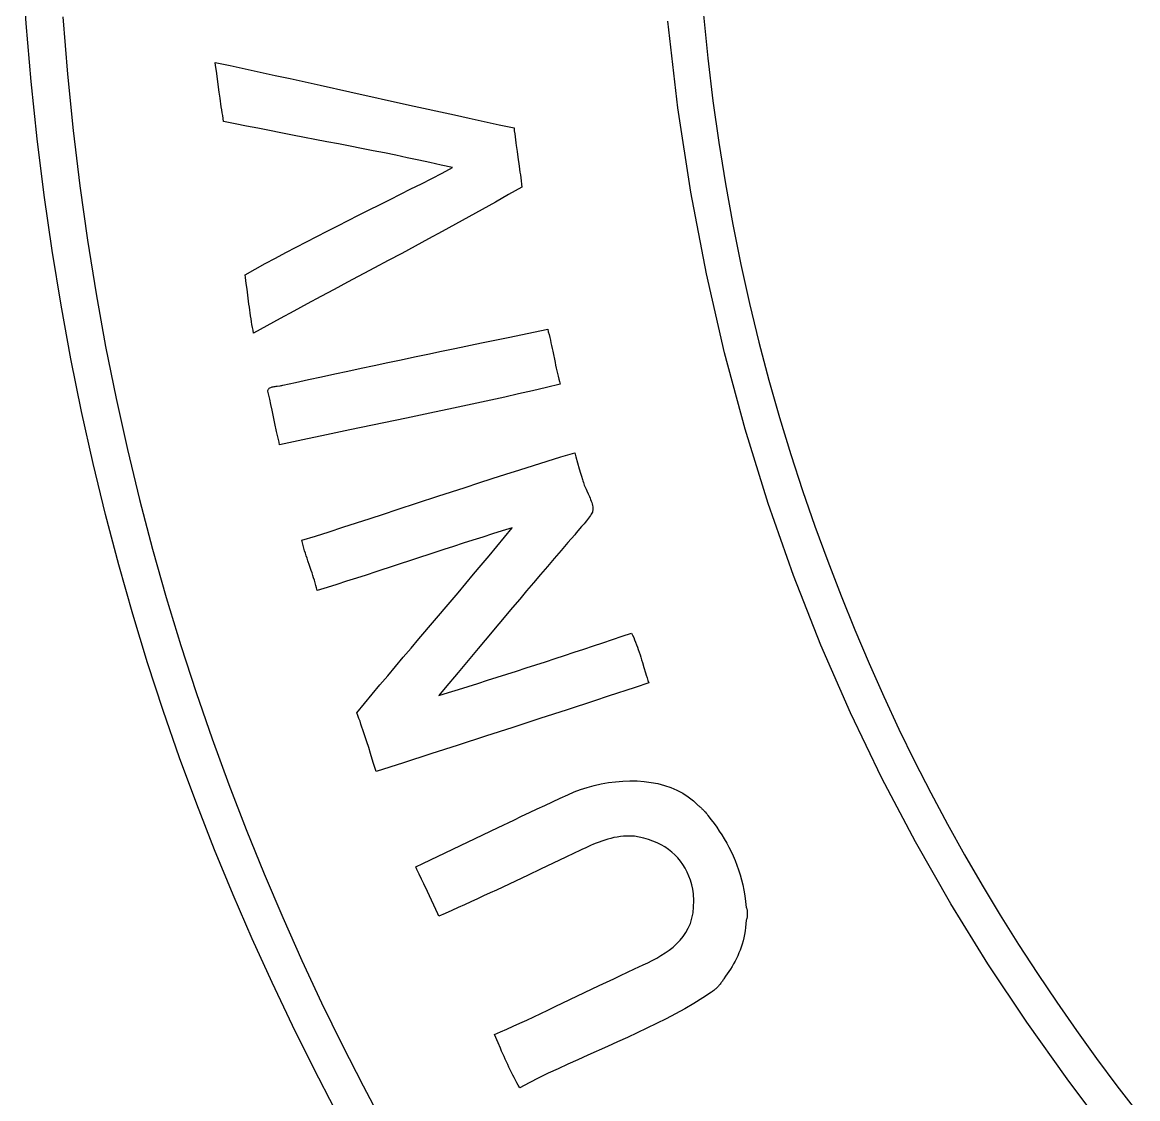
# Model space of a CAD drawing. Header units: metres. Extents: x -185 to 1201, y -340 to 309.
# Drawn here: x 856 to 866.44, y 55.07 to 65.14 of the extents above; entities that cross this region are included whole.
import ezdxf

# ---------------------------------------------------------------- set-up
doc = ezdxf.new("R2010")
doc.units = ezdxf.units.M

msp = doc.modelspace()

# ---------------------------------------------------------------- linework, layer by layer
for p, q in [((856.04, 65.1324), (856.003, 65.6858)), ((856.087, 64.5879), (856.04, 65.1324)), ((856.381, 65.1958), (856.425, 64.6593)), ((862.138, 64.3415), (862.043, 65.1548)), ((862.376, 65.2145), (862.417, 64.8086)), ((857.812, 64.7406), (857.808, 64.7684)), ((857.808, 64.7684), (857.949, 64.7383)), ((857.82, 64.6849), (857.812, 64.7406)), ((857.949, 64.7383), (858.089, 64.708)), ((862.417, 64.8086), (862.464, 64.4095)), ((856.425, 64.6593), (856.478, 64.1317)), ((857.845, 64.4899), (857.82, 64.6849)), ((858.089, 64.708), (858.229, 64.6776)), ((858.229, 64.6776), (858.37, 64.6471)), ((858.37, 64.6471), (858.51, 64.6164)), ((858.51, 64.6164), (858.65, 64.5857)), ((856.143, 64.0522), (856.087, 64.5879)), ((858.65, 64.5857), (858.789, 64.5549)), ((858.789, 64.5549), (859.069, 64.4931)), ((857.853, 64.4345), (857.845, 64.4899)), ((857.857, 64.4068), (857.853, 64.4345)), ((857.861, 64.3793), (857.857, 64.4068)), ((859.069, 64.4931), (859.627, 64.3693)), ((862.464, 64.4095), (862.52, 64.0169)), ((857.865, 64.3518), (857.861, 64.3793)), ((857.869, 64.3244), (857.865, 64.3518)), ((857.873, 64.2971), (857.869, 64.3244)), ((857.878, 64.27), (857.873, 64.2971)), ((859.627, 64.3693), (860.046, 64.2766)), ((862.259, 63.5535), (862.138, 64.3415)), ((857.882, 64.2429), (857.878, 64.27)), ((857.887, 64.216), (857.882, 64.2429)), ((857.994, 64.194), (857.887, 64.216)), ((858.101, 64.1724), (857.994, 64.194)), ((860.046, 64.2766), (860.185, 64.2459)), ((860.185, 64.2459), (860.325, 64.2152)), ((860.325, 64.2152), (860.464, 64.1847)), ((856.478, 64.1317), (856.54, 63.613)), ((858.208, 64.151), (858.101, 64.1724)), ((858.315, 64.1299), (858.208, 64.151)), ((858.423, 64.1089), (858.315, 64.1299)), ((858.53, 64.088), (858.423, 64.1089)), ((858.854, 64.0258), (858.53, 64.088)), ((860.464, 64.1847), (860.604, 64.1543)), ((860.604, 64.1543), (860.607, 64.1265)), ((860.607, 64.1265), (860.611, 64.0989)), ((860.611, 64.0989), (860.614, 64.0714)), ((856.209, 63.5251), (856.143, 64.0522)), ((858.962, 64.005), (858.854, 64.0258)), ((859.07, 63.984), (858.962, 64.005)), ((859.177, 63.963), (859.07, 63.984)), ((860.614, 64.0714), (860.618, 64.044)), ((860.618, 64.044), (860.621, 64.0166)), ((860.621, 64.0166), (860.625, 63.9893)), ((860.625, 63.9893), (860.633, 63.9346)), ((862.52, 64.0169), (862.582, 63.6309)), ((859.285, 63.9417), (859.177, 63.963)), ((859.392, 63.9202), (859.285, 63.9417)), ((859.499, 63.8984), (859.392, 63.9202)), ((859.605, 63.8762), (859.499, 63.8984)), ((859.712, 63.8537), (859.605, 63.8762)), ((860.633, 63.9346), (860.641, 63.8799)), ((860.641, 63.8799), (860.652, 63.7975)), ((859.817, 63.8307), (859.712, 63.8537)), ((859.923, 63.8072), (859.817, 63.8307)), ((860.028, 63.7832), (859.923, 63.8072)), ((859.931, 63.7327), (860.028, 63.7832)), ((860.652, 63.7975), (860.66, 63.7421)), ((859.737, 63.6327), (859.834, 63.6826)), ((859.834, 63.6826), (859.931, 63.7327)), ((860.66, 63.7421), (860.664, 63.7143)), ((860.664, 63.7143), (860.667, 63.6862)), ((860.667, 63.6862), (860.671, 63.658)), ((856.54, 63.613), (856.612, 63.1028)), ((859.541, 63.5337), (859.639, 63.5831)), ((859.639, 63.5831), (859.737, 63.6327)), ((860.677, 63.6011), (860.554, 63.5304)), ((860.671, 63.658), (860.674, 63.6297)), ((860.674, 63.6297), (860.677, 63.6011)), ((862.582, 63.6309), (862.651, 63.2512)), ((856.283, 63.0066), (856.209, 63.5251)), ((859.15, 63.3369), (859.444, 63.4844)), ((859.444, 63.4844), (859.541, 63.5337)), ((860.43, 63.4603), (860.306, 63.3906)), ((860.554, 63.5304), (860.43, 63.4603)), ((862.405, 62.7902), (862.259, 63.5535)), ((860.306, 63.3906), (860.181, 63.3215)), ((858.954, 63.2383), (859.052, 63.2877)), ((859.052, 63.2877), (859.15, 63.3369)), ((860.056, 63.2527), (859.931, 63.1843)), ((860.181, 63.3215), (860.056, 63.2527)), ((862.651, 63.2512), (862.726, 62.8777)), ((858.759, 63.1391), (858.857, 63.1888)), ((858.857, 63.1888), (858.954, 63.2383)), ((859.931, 63.1843), (859.805, 63.1162)), ((856.612, 63.1028), (856.693, 62.6011)), ((858.566, 63.0388), (858.662, 63.0891)), ((858.662, 63.0891), (858.759, 63.1391)), ((859.679, 63.0484), (859.553, 62.9807)), ((859.805, 63.1162), (859.679, 63.0484)), ((856.366, 62.4964), (856.283, 63.0066)), ((858.277, 62.8855), (858.373, 62.937)), ((858.373, 62.937), (858.469, 62.9881)), ((858.469, 62.9881), (858.566, 63.0388)), ((859.553, 62.9807), (859.427, 62.9132)), ((858.087, 62.7808), (858.182, 62.8334)), ((858.182, 62.8334), (858.277, 62.8855)), ((859.3, 62.8458), (859.047, 62.711)), ((859.427, 62.9132), (859.3, 62.8458)), ((862.726, 62.8777), (862.808, 62.5103)), ((858.091, 62.7538), (858.087, 62.7808)), ((858.095, 62.7266), (858.091, 62.7538)), ((858.099, 62.6993), (858.095, 62.7266)), ((862.574, 62.0505), (862.405, 62.7902)), ((858.106, 62.6442), (858.099, 62.6993)), ((858.12, 62.5331), (858.106, 62.6442)), ((858.921, 62.6436), (858.795, 62.576)), ((859.047, 62.711), (858.921, 62.6436)), ((856.693, 62.6011), (856.782, 62.1077)), ((858.124, 62.5053), (858.12, 62.5331)), ((858.795, 62.576), (858.669, 62.5082)), ((856.458, 61.9944), (856.366, 62.4964)), ((858.128, 62.4776), (858.124, 62.5053)), ((858.131, 62.4499), (858.128, 62.4776)), ((858.135, 62.4223), (858.131, 62.4499)), ((858.139, 62.3949), (858.135, 62.4223)), ((858.543, 62.4403), (858.417, 62.372)), ((858.669, 62.5082), (858.543, 62.4403)), ((862.808, 62.5103), (862.896, 62.1489)), ((858.143, 62.3676), (858.139, 62.3949)), ((858.148, 62.3405), (858.143, 62.3676)), ((858.152, 62.3136), (858.148, 62.3405)), ((858.157, 62.2869), (858.152, 62.3136)), ((858.417, 62.372), (858.292, 62.3034)), ((858.162, 62.2605), (858.157, 62.2869)), ((858.167, 62.2344), (858.162, 62.2605)), ((858.292, 62.3034), (858.167, 62.2344)), ((860.549, 62.1935), (860.919, 62.2698)), ((860.919, 62.2698), (860.925, 62.2449)), ((860.925, 62.2449), (860.932, 62.2197)), ((860.932, 62.2197), (860.938, 62.1942)), ((856.782, 62.1077), (856.88, 61.6223)), ((860.049, 62.09), (860.3, 62.142)), ((860.3, 62.142), (860.549, 62.1935)), ((860.938, 62.1942), (860.944, 62.1685)), ((860.944, 62.1685), (860.95, 62.1426)), ((860.95, 62.1426), (860.956, 62.1165)), ((860.956, 62.1165), (860.961, 62.0903)), ((862.896, 62.1489), (862.989, 61.7933)), ((859.547, 61.9849), (859.673, 62.0113)), ((859.673, 62.0113), (859.798, 62.0376)), ((859.798, 62.0376), (859.924, 62.0638)), ((859.924, 62.0638), (860.049, 62.09)), ((860.961, 62.0903), (860.967, 62.064)), ((860.967, 62.064), (860.988, 61.9586)), ((862.767, 61.3339), (862.574, 62.0505)), ((856.557, 61.5005), (856.458, 61.9944)), ((859.049, 61.8788), (859.173, 61.9054)), ((859.173, 61.9054), (859.297, 61.9319)), ((859.297, 61.9319), (859.422, 61.9584)), ((859.422, 61.9584), (859.547, 61.9849)), ((860.988, 61.9586), (860.993, 61.9324)), ((860.993, 61.9324), (860.999, 61.9064)), ((860.999, 61.9064), (861.005, 61.8805)), ((858.56, 61.7725), (858.681, 61.7991)), ((858.681, 61.7991), (858.803, 61.8257)), ((858.803, 61.8257), (858.926, 61.8522)), ((858.926, 61.8522), (859.049, 61.8788)), ((861.005, 61.8805), (861.01, 61.8548)), ((861.01, 61.8548), (861.016, 61.8294)), ((861.016, 61.8294), (861.023, 61.8043)), ((861.023, 61.8043), (861.029, 61.7794)), ((862.989, 61.7933), (863.089, 61.4433)), ((858.302, 61.697), (858.303, 61.703)), ((858.302, 61.6903), (858.302, 61.697)), ((858.308, 61.6652), (858.302, 61.6903)), ((858.303, 61.703), (858.306, 61.7084)), ((858.306, 61.7084), (858.309, 61.7132)), ((858.309, 61.7132), (858.314, 61.7174)), ((858.314, 61.7174), (858.32, 61.7211)), ((858.32, 61.7211), (858.327, 61.7243)), ((858.327, 61.7243), (858.334, 61.7271)), ((858.334, 61.7271), (858.342, 61.7296)), ((858.342, 61.7296), (858.351, 61.7317)), ((858.351, 61.7317), (858.36, 61.7335)), ((858.36, 61.7335), (858.369, 61.7351)), ((858.369, 61.7351), (858.379, 61.7366)), ((858.379, 61.7366), (858.388, 61.7379)), ((858.388, 61.7379), (858.416, 61.7416)), ((858.416, 61.7416), (858.425, 61.743)), ((858.425, 61.743), (858.433, 61.7444)), ((858.433, 61.7444), (858.44, 61.746)), ((858.44, 61.746), (858.56, 61.7725)), ((860.777, 61.6943), (860.647, 61.6647)), ((860.907, 61.7244), (860.777, 61.6943)), ((861.036, 61.755), (860.907, 61.7244)), ((861.029, 61.7794), (861.036, 61.755)), ((856.88, 61.6223), (856.986, 61.1448)), ((858.313, 61.64), (858.308, 61.6652)), ((858.319, 61.6149), (858.313, 61.64)), ((858.33, 61.5644), (858.319, 61.6149)), ((860.386, 61.6065), (860.255, 61.5779)), ((860.517, 61.6354), (860.386, 61.6065)), ((860.647, 61.6647), (860.517, 61.6354)), ((856.665, 61.0146), (856.557, 61.5005)), ((858.341, 61.5139), (858.33, 61.5644)), ((858.367, 61.3876), (858.341, 61.5139)), ((859.861, 61.4937), (859.729, 61.4659)), ((859.993, 61.5215), (859.861, 61.4937)), ((860.124, 61.5496), (859.993, 61.5215)), ((860.255, 61.5779), (860.124, 61.5496)), ((858.383, 61.3121), (858.367, 61.3876)), ((859.597, 61.4383), (859.069, 61.328)), ((859.729, 61.4659), (859.597, 61.4383)), ((863.089, 61.4433), (863.194, 61.099)), ((858.394, 61.2621), (858.383, 61.3121)), ((858.805, 61.2724), (858.673, 61.2443)), ((858.937, 61.3002), (858.805, 61.2724)), ((859.069, 61.328), (858.937, 61.3002)), ((862.982, 60.6394), (862.767, 61.3339)), ((858.4, 61.2372), (858.394, 61.2621)), ((858.405, 61.2123), (858.4, 61.2372)), ((858.411, 61.1875), (858.405, 61.2123)), ((858.542, 61.2161), (858.411, 61.1875)), ((858.673, 61.2443), (858.542, 61.2161)), ((856.986, 61.1448), (857.1, 60.675)), ((860.914, 61.0351), (861.042, 61.075)), ((861.042, 61.075), (861.172, 61.1145)), ((861.172, 61.1145), (861.175, 61.1012)), ((861.175, 61.1012), (861.183, 61.0744)), ((861.183, 61.0744), (861.214, 60.9648)), ((863.194, 61.099), (863.304, 60.76)), ((856.781, 60.5365), (856.665, 61.0146)), ((860.529, 60.9134), (860.657, 60.9543)), ((860.657, 60.9543), (860.785, 60.9949)), ((860.785, 60.9949), (860.914, 61.0351)), ((861.214, 60.9648), (861.227, 60.9224)), ((860.274, 60.831), (860.401, 60.8723)), ((860.401, 60.8723), (860.529, 60.9134)), ((861.227, 60.9224), (861.235, 60.8936)), ((861.235, 60.8936), (861.244, 60.8643)), ((861.244, 60.8643), (861.249, 60.8495)), ((861.249, 60.8495), (861.254, 60.8346)), ((859.892, 60.7064), (860.019, 60.748)), ((860.019, 60.748), (860.147, 60.7896)), ((860.147, 60.7896), (860.274, 60.831)), ((861.254, 60.8346), (861.257, 60.8229)), ((861.257, 60.8229), (861.262, 60.8107)), ((861.262, 60.8107), (861.267, 60.7982)), ((861.267, 60.7982), (861.273, 60.7852)), ((861.273, 60.7852), (861.278, 60.772)), ((861.278, 60.772), (861.285, 60.7584)), ((861.285, 60.7584), (861.297, 60.7308)), ((863.304, 60.76), (863.419, 60.4263)), ((857.1, 60.675), (857.221, 60.2128)), ((859.511, 60.5813), (859.892, 60.7064)), ((861.297, 60.7308), (861.304, 60.7169)), ((861.304, 60.7169), (861.31, 60.7029)), ((861.31, 60.7029), (861.316, 60.6889)), ((861.316, 60.6889), (861.321, 60.675)), ((861.321, 60.675), (861.326, 60.6612)), ((861.326, 60.6612), (861.331, 60.6477)), ((861.331, 60.6477), (861.335, 60.6343)), ((863.218, 59.9662), (862.982, 60.6394)), ((856.905, 60.0661), (856.781, 60.5365)), ((859.257, 60.4983), (859.384, 60.5397)), ((859.384, 60.5397), (859.511, 60.5813)), ((861.327, 60.5376), (861.319, 60.5263)), ((861.333, 60.5481), (861.327, 60.5376)), ((861.337, 60.5576), (861.333, 60.5481)), ((861.335, 60.6343), (861.338, 60.6213)), ((861.34, 60.5661), (861.337, 60.5576)), ((861.338, 60.6213), (861.341, 60.6086)), ((861.342, 60.5734), (861.34, 60.5661)), ((861.341, 60.6086), (861.342, 60.5964)), ((861.342, 60.5964), (861.342, 60.5847)), ((861.342, 60.5847), (861.342, 60.5734)), ((859.002, 60.4159), (859.13, 60.457)), ((859.13, 60.457), (859.257, 60.4983)), ((861.248, 60.4353), (861.237, 60.4221)), ((861.259, 60.4487), (861.248, 60.4353)), ((861.271, 60.4621), (861.259, 60.4487)), ((861.282, 60.4755), (861.271, 60.4621)), ((861.292, 60.4888), (861.282, 60.4755)), ((861.302, 60.5018), (861.292, 60.4888)), ((861.311, 60.5143), (861.302, 60.5018)), ((861.319, 60.5263), (861.311, 60.5143)), ((858.619, 60.2942), (858.747, 60.3345)), ((858.747, 60.3345), (858.875, 60.375)), ((858.875, 60.375), (859.002, 60.4159)), ((860.402, 60.3539), (860.311, 60.3247)), ((860.494, 60.3828), (860.402, 60.3539)), ((860.586, 60.4116), (860.494, 60.3828)), ((860.514, 60.324), (860.586, 60.4116)), ((861.172, 60.3469), (861.109, 60.2736)), ((861.178, 60.3549), (861.172, 60.3469)), ((861.186, 60.3641), (861.178, 60.3549)), ((861.237, 60.4221), (861.186, 60.3641)), ((863.419, 60.4263), (863.539, 60.0978)), ((858.625, 60.2692), (858.619, 60.2942)), ((858.632, 60.2447), (858.625, 60.2692)), ((858.638, 60.2205), (858.632, 60.2447)), ((860.037, 60.2365), (859.946, 60.2069)), ((860.128, 60.266), (860.037, 60.2365)), ((860.219, 60.2954), (860.128, 60.266)), ((860.311, 60.3247), (860.219, 60.2954)), ((860.37, 60.1495), (860.443, 60.2367)), ((860.443, 60.2367), (860.514, 60.324)), ((861.109, 60.2736), (861.045, 60.1995)), ((857.221, 60.2128), (857.35, 59.7578)), ((858.645, 60.1966), (858.638, 60.2205)), ((858.652, 60.173), (858.645, 60.1966)), ((858.66, 60.1496), (858.652, 60.173)), ((858.667, 60.1264), (858.66, 60.1496)), ((858.675, 60.1034), (858.667, 60.1264)), ((859.855, 60.1772), (859.492, 60.0583)), ((859.946, 60.2069), (859.855, 60.1772)), ((860.298, 60.0626), (860.37, 60.1495)), ((860.981, 60.1246), (860.917, 60.0491)), ((861.045, 60.1995), (860.981, 60.1246)), ((857.037, 59.6032), (856.905, 60.0661)), ((858.691, 60.0576), (858.675, 60.1034)), ((858.706, 60.0119), (858.691, 60.0576)), ((859.492, 60.0583), (859.311, 59.999)), ((860.225, 59.9758), (860.298, 60.0626)), ((860.917, 60.0491), (860.852, 59.9731)), ((863.539, 60.0978), (863.664, 59.7743)), ((858.714, 59.9891), (858.706, 60.0119)), ((858.722, 59.9661), (858.714, 59.9891)), ((858.729, 59.9429), (858.722, 59.9661)), ((858.736, 59.9196), (858.729, 59.9429)), ((858.743, 59.8961), (858.736, 59.9196)), ((859.038, 59.9107), (858.946, 59.8816)), ((859.129, 59.94), (859.038, 59.9107)), ((859.22, 59.9694), (859.129, 59.94)), ((859.311, 59.999), (859.22, 59.9694)), ((860.153, 59.8892), (860.225, 59.9758)), ((860.852, 59.9731), (860.787, 59.8966)), ((863.475, 59.3136), (863.218, 59.9662)), ((858.75, 59.8723), (858.743, 59.8961)), ((858.757, 59.8483), (858.75, 59.8723)), ((858.763, 59.8238), (858.757, 59.8483)), ((858.855, 59.8526), (858.763, 59.8238)), ((858.946, 59.8816), (858.855, 59.8526)), ((860.08, 59.8027), (860.153, 59.8892)), ((860.722, 59.8198), (860.657, 59.7428)), ((860.787, 59.8966), (860.722, 59.8198)), ((857.35, 59.7578), (857.486, 59.31)), ((859.86, 59.5438), (860.007, 59.7163)), ((860.007, 59.7163), (860.08, 59.8027)), ((860.657, 59.7428), (860.591, 59.6657)), ((863.664, 59.7743), (863.793, 59.4557)), ((857.176, 59.1477), (857.037, 59.6032)), ((860.591, 59.6657), (860.462, 59.5117)), ((859.714, 59.3714), (859.86, 59.5438)), ((860.462, 59.5117), (860.333, 59.3585)), ((861.525, 59.366), (861.615, 59.3962)), ((861.615, 59.3962), (861.704, 59.4265)), ((861.704, 59.4265), (861.714, 59.4055)), ((861.714, 59.4055), (861.724, 59.3841)), ((863.793, 59.4557), (863.926, 59.1419)), ((857.486, 59.31), (857.629, 58.8692)), ((859.568, 59.199), (859.641, 59.2852)), ((859.641, 59.2852), (859.714, 59.3714)), ((860.269, 59.2825), (860.206, 59.2071)), ((860.333, 59.3585), (860.269, 59.2825)), ((861.257, 59.2762), (861.347, 59.306)), ((861.347, 59.306), (861.436, 59.3359)), ((861.436, 59.3359), (861.525, 59.366)), ((861.724, 59.3841), (861.733, 59.3622)), ((861.733, 59.3622), (861.742, 59.3399)), ((861.742, 59.3399), (861.751, 59.3172)), ((861.751, 59.3172), (861.759, 59.2942)), ((861.759, 59.2942), (861.767, 59.2709)), ((863.752, 58.6806), (863.475, 59.3136)), ((859.495, 59.1127), (859.568, 59.199)), ((860.206, 59.2071), (860.082, 59.0582)), ((860.898, 59.158), (860.988, 59.1874)), ((860.988, 59.1874), (861.078, 59.2169)), ((861.078, 59.2169), (861.167, 59.2464)), ((861.167, 59.2464), (861.257, 59.2762)), ((861.767, 59.2709), (861.775, 59.2473)), ((861.775, 59.2473), (861.783, 59.2235)), ((861.783, 59.2235), (861.791, 59.1996)), ((861.791, 59.1996), (861.798, 59.1755)), ((857.322, 58.6995), (857.176, 59.1477)), ((859.422, 59.0264), (859.495, 59.1127)), ((860.628, 59.0705), (860.718, 59.0996)), ((860.718, 59.0996), (860.808, 59.1287)), ((860.808, 59.1287), (860.898, 59.158)), ((861.798, 59.1755), (861.806, 59.1512)), ((861.806, 59.1512), (861.82, 59.1027)), ((861.82, 59.1027), (861.835, 59.0543)), ((863.926, 59.1419), (864.064, 58.8327)), ((859.35, 58.9399), (859.422, 59.0264)), ((860.082, 59.0582), (859.96, 58.9128)), ((860.265, 58.9553), (860.356, 58.984)), ((860.356, 58.984), (860.447, 59.0127)), ((860.447, 59.0127), (860.537, 59.0416)), ((860.537, 59.0416), (860.628, 59.0705)), ((861.835, 59.0543), (861.842, 59.0303)), ((861.842, 59.0303), (861.85, 59.0063)), ((861.85, 59.0063), (861.857, 58.9826)), ((861.857, 58.9826), (861.865, 58.9591)), ((857.629, 58.8692), (857.779, 58.4352)), ((859.278, 58.8534), (859.35, 58.9399)), ((859.96, 58.9128), (859.901, 58.8417)), ((859.901, 58.8417), (859.992, 58.87)), ((859.992, 58.87), (860.084, 58.8983)), ((860.084, 58.8983), (860.175, 58.9268)), ((860.175, 58.9268), (860.265, 58.9553)), ((861.738, 58.9172), (861.484, 58.8337)), ((861.865, 58.9591), (861.738, 58.9172)), ((859.134, 58.6799), (859.206, 58.7667)), ((859.206, 58.7667), (859.278, 58.8534)), ((861.357, 58.7919), (861.102, 58.7086)), ((861.484, 58.8337), (861.357, 58.7919)), ((864.064, 58.8327), (864.206, 58.5276)), ((857.475, 58.2584), (857.322, 58.6995)), ((859.144, 58.6534), (859.134, 58.6799)), ((861.102, 58.7086), (860.847, 58.6255)), ((864.047, 58.0667), (863.752, 58.6806)), ((859.153, 58.6267), (859.144, 58.6534)), ((859.163, 58.5999), (859.153, 58.6267)), ((859.172, 58.5729), (859.163, 58.5999)), ((859.181, 58.5458), (859.172, 58.5729)), ((860.847, 58.6255), (860.592, 58.5426)), ((859.19, 58.5186), (859.181, 58.5458)), ((859.199, 58.4912), (859.19, 58.5186)), ((859.217, 58.4362), (859.199, 58.4912)), ((860.336, 58.4598), (860.081, 58.3772)), ((860.592, 58.5426), (860.336, 58.4598)), ((864.206, 58.5276), (864.353, 58.2268)), ((857.779, 58.4352), (857.935, 58.0078)), ((859.226, 58.4086), (859.217, 58.4362)), ((859.244, 58.3531), (859.226, 58.4086)), ((859.261, 58.2975), (859.244, 58.3531)), ((860.081, 58.3772), (859.825, 58.2948)), ((857.635, 57.8243), (857.475, 58.2584)), ((859.287, 58.214), (859.261, 58.2975)), ((859.825, 58.2948), (859.569, 58.2126)), ((859.305, 58.1583), (859.287, 58.214)), ((859.313, 58.1305), (859.305, 58.1583)), ((859.569, 58.2126), (859.313, 58.1305)), ((864.353, 58.2268), (864.505, 57.9304)), ((861.487, 58.0257), (861.554, 58.0345)), ((861.554, 58.0345), (861.621, 58.0401)), ((861.621, 58.0401), (861.688, 58.0424)), ((861.688, 58.0424), (861.755, 58.0413)), ((861.755, 58.0413), (861.821, 58.0367)), ((861.821, 58.0367), (861.886, 58.0283)), ((864.361, 57.4708), (864.047, 58.0667)), ((857.935, 58.0078), (858.098, 57.5867)), ((861.107, 57.913), (861.166, 57.9383)), ((861.166, 57.9383), (861.227, 57.9611)), ((861.227, 57.9611), (861.29, 57.9814)), ((861.29, 57.9814), (861.354, 57.999)), ((861.354, 57.999), (861.42, 58.0138)), ((861.42, 58.0138), (861.487, 58.0257)), ((861.886, 58.0283), (861.95, 58.0161)), ((861.95, 58.0161), (862.011, 57.9999)), ((862.011, 57.9999), (862.071, 57.9797)), ((862.071, 57.9797), (862.128, 57.9553)), ((862.128, 57.9553), (862.183, 57.9265)), ((862.183, 57.9265), (862.234, 57.8933)), ((864.505, 57.9304), (864.661, 57.6381)), ((857.802, 57.397), (857.635, 57.8243)), ((860.893, 57.8132), (860.964, 57.8469)), ((860.964, 57.8469), (861.036, 57.8802)), ((861.036, 57.8802), (861.107, 57.913)), ((862.234, 57.8933), (862.282, 57.8555)), ((862.282, 57.8555), (862.327, 57.8129)), ((860.675, 57.7105), (860.748, 57.7449)), ((860.748, 57.7449), (860.82, 57.7792)), ((860.82, 57.7792), (860.893, 57.8132)), ((862.327, 57.8129), (862.332, 57.8085)), ((862.332, 57.8085), (862.342, 57.7995)), ((862.342, 57.7995), (862.348, 57.7949)), ((862.348, 57.7949), (862.358, 57.7856)), ((862.358, 57.7856), (862.363, 57.7809)), ((862.363, 57.7809), (862.368, 57.7761)), ((862.368, 57.7761), (862.373, 57.7712)), ((862.373, 57.7712), (862.382, 57.7613)), ((862.382, 57.7613), (862.387, 57.7562)), ((862.387, 57.7562), (862.392, 57.751)), ((862.392, 57.751), (862.401, 57.7405)), ((862.401, 57.7405), (862.41, 57.7297)), ((862.41, 57.7297), (862.415, 57.7242)), ((862.415, 57.7242), (862.419, 57.7185)), ((862.419, 57.7185), (862.45, 57.6786)), ((860.456, 57.6064), (860.602, 57.6759)), ((860.602, 57.6759), (860.675, 57.7105)), ((862.45, 57.6786), (862.476, 57.6439)), ((862.476, 57.6439), (862.501, 57.6086)), ((864.661, 57.6381), (864.82, 57.35)), ((858.098, 57.5867), (858.266, 57.172)), ((859.75, 57.2681), (860.311, 57.5369)), ((860.311, 57.5369), (860.456, 57.6064)), ((861.539, 57.5107), (861.51, 57.504)), ((861.569, 57.5164), (861.539, 57.5107)), ((861.599, 57.5211), (861.569, 57.5164)), ((861.63, 57.5247), (861.599, 57.5211)), ((861.73, 57.5247), (861.63, 57.5247)), ((861.776, 57.5166), (861.73, 57.5247)), ((861.82, 57.5063), (861.776, 57.5166)), ((862.501, 57.6086), (862.525, 57.5727)), ((862.525, 57.5727), (862.549, 57.536)), ((862.549, 57.536), (862.572, 57.4986)), ((861.27, 57.4136), (861.244, 57.4014)), ((861.296, 57.4255), (861.27, 57.4136)), ((861.321, 57.4371), (861.296, 57.4255)), ((861.347, 57.4484), (861.321, 57.4371)), ((861.374, 57.4592), (861.347, 57.4484)), ((861.4, 57.4695), (861.374, 57.4592)), ((861.427, 57.4792), (861.4, 57.4695)), ((861.454, 57.4882), (861.427, 57.4792)), ((861.482, 57.4965), (861.454, 57.4882)), ((861.51, 57.504), (861.482, 57.4965)), ((861.863, 57.4939), (861.82, 57.5063)), ((861.904, 57.4793), (861.863, 57.4939)), ((861.943, 57.4626), (861.904, 57.4793)), ((861.98, 57.444), (861.943, 57.4626)), ((862.015, 57.4232), (861.98, 57.444)), ((862.049, 57.4005), (862.015, 57.4232)), ((862.572, 57.4986), (862.594, 57.4604)), ((862.594, 57.4604), (862.615, 57.4212)), ((862.615, 57.4212), (862.636, 57.3812)), ((864.692, 56.8922), (864.361, 57.4708)), ((857.975, 56.9764), (857.802, 57.397)), ((861.089, 57.3275), (860.971, 57.2711)), ((861.115, 57.3396), (861.089, 57.3275)), ((861.141, 57.3518), (861.115, 57.3396)), ((861.167, 57.3642), (861.141, 57.3518)), ((861.219, 57.3891), (861.167, 57.3642)), ((861.244, 57.4014), (861.219, 57.3891)), ((862.08, 57.3758), (862.049, 57.4005)), ((862.11, 57.3492), (862.08, 57.3758)), ((862.137, 57.3207), (862.11, 57.3492)), ((862.162, 57.2903), (862.137, 57.3207)), ((862.636, 57.3812), (862.655, 57.34)), ((862.655, 57.34), (862.673, 57.2978)), ((864.82, 57.35), (864.985, 57.066)), ((859.684, 57.2364), (859.75, 57.2681)), ((859.695, 57.2139), (859.684, 57.2364)), ((859.717, 57.1686), (859.695, 57.2139)), ((860.853, 57.215), (860.735, 57.159)), ((860.971, 57.2711), (860.853, 57.215)), ((862.185, 57.2581), (862.162, 57.2903)), ((862.206, 57.2241), (862.185, 57.2581)), ((862.225, 57.1882), (862.206, 57.2241)), ((862.673, 57.2978), (862.69, 57.2543)), ((862.69, 57.2543), (862.706, 57.2097)), ((862.706, 57.2097), (862.72, 57.1638)), ((858.266, 57.172), (858.44, 56.7632)), ((859.738, 57.1231), (859.717, 57.1686)), ((859.76, 57.0772), (859.738, 57.1231)), ((860.676, 57.1312), (860.558, 57.0756)), ((860.735, 57.159), (860.676, 57.1312)), ((862.241, 57.1507), (862.225, 57.1882)), ((862.255, 57.1114), (862.241, 57.1507)), ((862.267, 57.0704), (862.255, 57.1114)), ((862.72, 57.1638), (862.733, 57.1164)), ((862.733, 57.1164), (862.745, 57.0677)), ((859.793, 57.008), (859.76, 57.0772)), ((859.89, 56.7984), (859.793, 57.008)), ((860.38, 56.9927), (860.32, 56.9652)), ((860.439, 57.0203), (860.38, 56.9927)), ((860.498, 57.0479), (860.439, 57.0203)), ((860.558, 57.0756), (860.498, 57.0479)), ((862.276, 57.0278), (862.267, 57.0704)), ((862.282, 56.9836), (862.276, 57.0278)), ((862.745, 57.0677), (862.755, 57.0175)), ((862.755, 57.0175), (862.764, 56.9657)), ((864.985, 57.066), (865.153, 56.786)), ((858.155, 56.5625), (857.975, 56.9764)), ((860.141, 56.8833), (860.082, 56.8561)), ((860.201, 56.9105), (860.141, 56.8833)), ((860.261, 56.9379), (860.201, 56.9105)), ((860.32, 56.9652), (860.261, 56.9379)), ((862.286, 56.9205), (862.282, 56.9836)), ((862.285, 56.8616), (862.286, 56.9205)), ((862.764, 56.9657), (862.771, 56.9122)), ((862.771, 56.9122), (862.776, 56.8571)), ((865.039, 56.3301), (864.692, 56.8922)), ((859.901, 56.7751), (859.89, 56.7984)), ((859.961, 56.802), (859.901, 56.7751)), ((860.022, 56.829), (859.961, 56.802)), ((860.082, 56.8561), (860.022, 56.829)), ((862.268, 56.7556), (862.279, 56.8067)), ((862.279, 56.8067), (862.285, 56.8616)), ((862.776, 56.8571), (862.778, 56.8541)), ((862.778, 56.8541), (862.78, 56.8501)), ((862.78, 56.8501), (862.782, 56.8454)), ((862.782, 56.8454), (862.783, 56.84)), ((862.783, 56.84), (862.785, 56.834)), ((862.785, 56.834), (862.786, 56.8275)), ((862.786, 56.8275), (862.786, 56.8207)), ((862.786, 56.8207), (862.787, 56.8135)), ((862.787, 56.7839), (862.786, 56.7767)), ((862.787, 56.8135), (862.787, 56.8062)), ((862.787, 56.8062), (862.787, 56.7987)), ((862.787, 56.7987), (862.787, 56.7912)), ((862.787, 56.7912), (862.787, 56.7839)), ((865.153, 56.786), (865.325, 56.51)), ((858.44, 56.7632), (858.619, 56.3604)), ((862.235, 56.6639), (862.254, 56.7081)), ((862.254, 56.7081), (862.268, 56.7556)), ((862.774, 56.7046), (862.77, 56.6705)), ((862.776, 56.7397), (862.774, 56.7046)), ((862.778, 56.7429), (862.776, 56.7397)), ((862.78, 56.7469), (862.778, 56.7429)), ((862.782, 56.7517), (862.78, 56.7469)), ((862.783, 56.7572), (862.782, 56.7517)), ((862.785, 56.7632), (862.783, 56.7572)), ((862.786, 56.7698), (862.785, 56.7632)), ((862.786, 56.7767), (862.786, 56.7698)), ((862.158, 56.5496), (862.187, 56.5849)), ((862.187, 56.5849), (862.212, 56.623)), ((862.212, 56.623), (862.235, 56.6639)), ((862.754, 56.5742), (862.747, 56.5439)), ((862.761, 56.6053), (862.754, 56.5742)), ((862.766, 56.6374), (862.761, 56.6053)), ((862.77, 56.6705), (862.766, 56.6374)), ((858.34, 56.1549), (858.155, 56.5625)), ((862.057, 56.4579), (862.092, 56.4863)), ((862.092, 56.4863), (862.126, 56.5168)), ((862.126, 56.5168), (862.158, 56.5496)), ((862.729, 56.4858), (862.719, 56.458)), ((862.738, 56.5145), (862.729, 56.4858)), ((862.747, 56.5439), (862.738, 56.5145)), ((865.325, 56.51), (865.502, 56.2379)), ((858.619, 56.3604), (858.804, 55.9637)), ((861.856, 56.3402), (861.898, 56.3612)), ((861.898, 56.3612), (861.939, 56.3833)), ((861.939, 56.3833), (861.979, 56.4066)), ((861.979, 56.4066), (862.019, 56.4314)), ((862.019, 56.4314), (862.057, 56.4579)), ((862.685, 56.3786), (862.672, 56.3534)), ((862.697, 56.4044), (862.685, 56.3786)), ((862.708, 56.4309), (862.697, 56.4044)), ((862.719, 56.458), (862.708, 56.4309)), ((861.667, 56.2518), (861.73, 56.2814)), ((861.73, 56.2814), (861.772, 56.3005)), ((861.772, 56.3005), (861.814, 56.32)), ((861.814, 56.32), (861.856, 56.3402)), ((862.615, 56.2578), (862.6, 56.2349)), ((862.63, 56.281), (862.615, 56.2578)), ((862.645, 56.3046), (862.63, 56.281)), ((862.659, 56.3288), (862.645, 56.3046)), ((862.672, 56.3534), (862.659, 56.3288)), ((865.402, 55.7838), (865.039, 56.3301)), ((858.532, 55.7524), (858.34, 56.1549)), ((861.402, 56.1262), (861.537, 56.1902)), ((861.537, 56.1902), (861.602, 56.2213)), ((861.602, 56.2213), (861.667, 56.2518)), ((862.543, 56.1542), (862.538, 56.1473)), ((862.549, 56.1611), (862.543, 56.1542)), ((862.554, 56.1682), (862.549, 56.1611)), ((862.558, 56.1755), (862.554, 56.1682)), ((862.563, 56.1828), (862.558, 56.1755)), ((862.568, 56.1903), (862.563, 56.1828)), ((862.584, 56.2125), (862.568, 56.1903)), ((862.6, 56.2349), (862.584, 56.2125)), ((865.502, 56.2379), (865.682, 55.9697)), ((861.127, 55.9947), (861.402, 56.1262)), ((862.453, 56.0639), (862.371, 56.0106)), ((862.46, 56.0691), (862.453, 56.0639)), ((862.466, 56.0745), (862.46, 56.0691)), ((862.473, 56.0799), (862.466, 56.0745)), ((862.479, 56.0855), (862.473, 56.0799)), ((862.485, 56.0912), (862.479, 56.0855)), ((862.492, 56.0969), (862.485, 56.0912)), ((862.498, 56.1028), (862.492, 56.0969)), ((862.504, 56.1088), (862.498, 56.1028)), ((862.51, 56.1149), (862.504, 56.1088)), ((862.516, 56.1212), (862.51, 56.1149)), ((862.522, 56.1275), (862.516, 56.1212)), ((862.527, 56.134), (862.522, 56.1275)), ((862.533, 56.1406), (862.527, 56.134)), ((862.538, 56.1473), (862.533, 56.1406)), ((858.804, 55.9637), (858.995, 55.5726)), ((860.99, 55.9292), (861.127, 55.9947)), ((862.288, 55.9593), (862.203, 55.9097)), ((862.371, 56.0106), (862.288, 55.9593)), ((865.682, 55.9697), (865.866, 55.7053)), ((860.788, 55.834), (860.854, 55.8652)), ((860.854, 55.8652), (860.922, 55.8969)), ((860.922, 55.8969), (860.99, 55.9292)), ((862.116, 55.8618), (862.028, 55.8153)), ((862.203, 55.9097), (862.116, 55.8618)), ((858.728, 55.3554), (858.532, 55.7524)), ((860.537, 55.7178), (860.597, 55.7453)), ((860.597, 55.7453), (860.659, 55.774)), ((860.659, 55.774), (860.723, 55.8035)), ((860.723, 55.8035), (860.788, 55.834)), ((861.938, 55.77), (861.848, 55.7258)), ((862.028, 55.8153), (861.938, 55.77)), ((865.779, 55.2523), (865.402, 55.7838)), ((860.422, 55.6665), (860.478, 55.6915)), ((860.455, 55.5898), (860.422, 55.6665)), ((860.478, 55.6915), (860.537, 55.7178)), ((861.665, 55.64), (861.572, 55.5979)), ((861.757, 55.6825), (861.665, 55.64)), ((861.848, 55.7258), (861.757, 55.6825)), ((865.866, 55.7053), (866.054, 55.4445)), ((858.995, 55.5726), (859.191, 55.1869)), ((860.477, 55.5386), (860.455, 55.5898)), ((860.488, 55.5131), (860.477, 55.5386)), ((861.48, 55.5563), (861.294, 55.4735)), ((861.572, 55.5979), (861.48, 55.5563)), ((860.499, 55.4876), (860.488, 55.5131)), ((860.511, 55.4622), (860.499, 55.4876)), ((860.522, 55.4369), (860.511, 55.4622)), ((860.534, 55.4117), (860.522, 55.4369)), ((861.201, 55.4319), (861.108, 55.39)), ((861.294, 55.4735), (861.201, 55.4319)), ((866.054, 55.4445), (866.245, 55.1875)), ((858.93, 54.9639), (858.728, 55.3554)), ((860.545, 55.3866), (860.534, 55.4117)), ((860.557, 55.3616), (860.545, 55.3866)), ((860.569, 55.3369), (860.557, 55.3616)), ((860.581, 55.3123), (860.569, 55.3369)), ((861.016, 55.3477), (860.925, 55.3046)), ((861.108, 55.39), (861.016, 55.3477)), ((860.593, 55.2879), (860.581, 55.3123)), ((860.606, 55.2638), (860.593, 55.2879)), ((860.618, 55.2399), (860.606, 55.2638)), ((860.631, 55.2162), (860.618, 55.2399)), ((860.644, 55.1929), (860.631, 55.2162)), ((860.745, 55.2159), (860.657, 55.1698)), ((860.835, 55.2608), (860.745, 55.2159)), ((860.925, 55.3046), (860.835, 55.2608)), ((866.171, 54.7348), (865.779, 55.2523)), ((859.191, 55.1869), (859.393, 54.8067)), ((860.657, 55.1698), (860.644, 55.1929)), ((866.245, 55.1875), (866.44, 54.934))]:
    msp.add_line(p, q)

doc.saveas('drawing.dxf')
